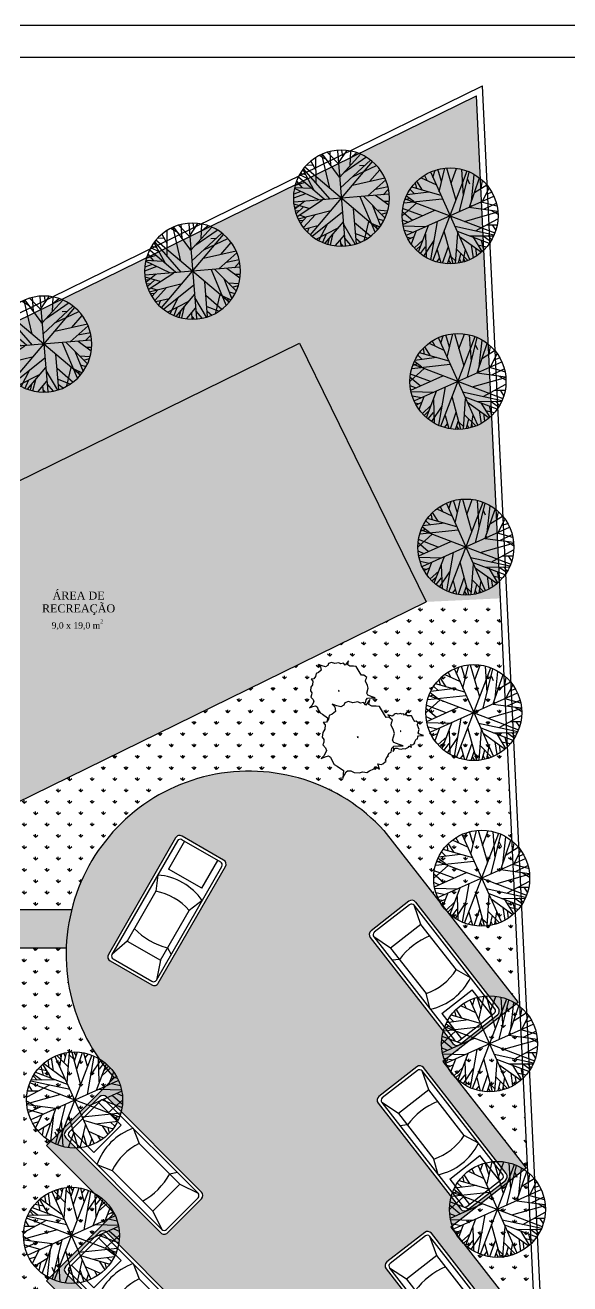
# Model space of a CAD drawing. Header units: millimetres. Extents: x 5728 to 12128, y -948 to 8052.
# Drawn here: x 8240 to 9943, y 4120 to 8052 of the extents above; entities that cross this region are included whole.
import ezdxf
from ezdxf.enums import TextEntityAlignment as Align

# ---------------------------------------------------------------- set-up
doc = ezdxf.new("R2010")
doc.units = ezdxf.units.MM
doc.header["$MEASUREMENT"] = 0
for name, color, linetype in [('002 - 0.150', 2, 'Continuous'), ('003 - 0.250 Color', 3, 'Continuous'), ('005 - 0.350 Color', 5, 'Continuous'), ('007 - 0.200', 7, 'Continuous'), ('007 - 1.000', 210, 'Continuous'), ('030 - 0.500 Color', 30, 'Continuous'), ('052 - 0.250 Color', 52, 'Continuous'), ('084 - 0.250 Color', 84, 'Continuous'), ('252 - 0.150 Color', 252, 'Continuous')]:
    doc.layers.add(name, color=color, linetype=linetype)
doc.styles.add('style4', font='romantic.ttf')
pattern_1 = [(0, (0, 0), (15.36, 15.36), [30, -0.72]), (0, (-15.36, 0.72), (15.36, 15.36), [30, -0.72]), (90, (0, 0), (-15.36, 15.36), [-16.08, 14.64]), (90, (-0.72, 0), (-15.36, 15.36), [-16.08, 14.64])]

# ---------------------------------------------------------------- blocks, each defined once
blk = doc.blocks.new('Carro')
at = {"layer": '052 - 0.250 Color'}
for p, q in [((7967.7, 5100.5), (7861.7, 4994.4)), ((7971.3, 5089.9), (7872.3, 4990.9)), ((8034.9, 5012.1), (7964.2, 5082.8)), ((8275.3, 4800), (7985.4, 5089.9)), ((8285.9, 4803.5), (7988.9, 5100.5)), ((7879.3, 4998), (7950, 4927.2)), ((8034.9, 5012.1), (7950, 4927.2)), ((8072.5, 5002.8), (8091.5, 4955.5)), ((7861.7, 4973.2), (8158.6, 4676.2)), ((7872.3, 4976.7), (8162.2, 4686.8)), ((8218.7, 4828.2), (8091.5, 4955.5)), ((7959.4, 4889.6), (8006.6, 4870.7)), ((8006.6, 4870.7), (8133.9, 4743.4)), ((8186.9, 4860.1), (8209.8, 4865.5)), ((8133.9, 4743.4), (8218.7, 4828.2)), ((8218.7, 4828.2), (8275.3, 4800)), ((8176.3, 4686.8), (8275.3, 4785.8)), ((8179.9, 4676.2), (8285.9, 4782.3)), ((8133.9, 4743.4), (8162.2, 4686.8))]:
    blk.add_line(p, q, dxfattribs=at)
for centre, radius, start, end in [((7978.3, 5089.9), 15, 45, 135), ((7978.3, 5082.8), 10, 45, 135), ((7872.3, 4983.8), 15, 135, 225), ((8133.9, 4828.2), 185, 109.3779, 160.622), ((7879.3, 4983.8), 10, 135, 225), ((8172.8, 4789.4), 185, 116.0753, 153.9246), ((7988.2, 4973.9), 229, 299.8107, 330.1892), ((8268.2, 4792.9), 10, 315, 45), ((8275.3, 4792.9), 15, 315, 45), ((8169.3, 4693.9), 10, 225, 315), ((8169.3, 4686.8), 15, 225, 315)]:
    blk.add_arc(centre, radius, start, end, dxfattribs=at)
blk = doc.blocks.new('Árvore Est')
at = {"layer": '084 - 0.250 Color'}
for p, q in [((7714.2, -1570), (7712.1, -1641)), ((7718.1, -1569.6), (7762.9, -1669.5)), ((7725.2, -1584.4), (7732, -1567.7)), ((7731.4, -1598.9), (7758.1, -1567.4)), ((7745.2, -1630.7), (7768.5, -1568.3)), ((7745.8, -1567.5), (7785.5, -1611.6)), ((7786.2, -1572.7), (7799, -1692.3)), ((7639.3, -1610.8), (7652.7, -1625)), ((7645.6, -1605.4), (7670.2, -1632.3)), ((7658.2, -1595.7), (7698.1, -1610.9)), ((7672.5, -1586.7), (7680.2, -1603.5)), ((7675.4, -1592.6), (7677.6, -1583.2)), ((7806.1, -1852.3), (7684.8, -1581.3)), ((7798.9, -1576.7), (7692, -1856.9)), ((7700.9, -1573.9), (7694.8, -1602.4)), ((7789.9, -1603.7), (7807.2, -1580.7)), ((7800.1, -1590.6), (7795.4, -1575.6)), ((7808.8, -1688.8), (7835, -1596.7)), ((7819.8, -1650.1), (7811.3, -1582.2)), ((7814.3, -1605.1), (7827.5, -1591.5)), ((7830.8, -1612.6), (7848.8, -1608.6)), ((7688.5, -1639.9), (7615.5, -1642.2)), ((7619.8, -1634.8), (7668.2, -1667.1)), ((7628.1, -1624.1), (7648.7, -1640.4)), ((7633.2, -1618.2), (7715.4, -1649.5)), ((7825.8, -1630.6), (7853.3, -1612.8)), ((7864.7, -1626.2), (7843.3, -1672.4)), ((7856, -1645.2), (7872.2, -1636.3)), ((7639.5, -1676.8), (7598.6, -1687.7)), ((7601.6, -1675), (7612.7, -1684)), ((7605.3, -1663.3), (7885.6, -1770.3)), ((7608.4, -1657), (7728.1, -1677.9)), ((7881, -1656.1), (7609.9, -1777.5)), ((7820.8, -1683.1), (7894.4, -1700.3)), ((7852.5, -1690.4), (7890.9, -1678.5)), ((7865.2, -1663.2), (7887.8, -1670.6)), ((7595.7, -1708.9), (7623.6, -1718.4)), ((7595.8, -1725.9), (7698.1, -1698.5)), ((7606.2, -1712.3), (7596.2, -1718.8)), ((7597.8, -1693.5), (7649.8, -1711.5)), ((7617.9, -1719.8), (7604.7, -1733.5)), ((7895, -1706), (7794.6, -1734.7)), ((7847.4, -1719.8), (7893.6, -1736.9)), ((7596.7, -1733.5), (7691.5, -1740.7)), ((7628.6, -1749.9), (7598, -1742.4)), ((7609.9, -1745.8), (7599.9, -1751)), ((7640.8, -1763.6), (7601.4, -1757)), ((7612.5, -1758.8), (7603.1, -1762.5)), ((7641.4, -1737.3), (7606.4, -1772.2)), ((7680.9, -1746.3), (7631.7, -1814.5)), ((7697.4, -1738.7), (7659.8, -1838.5)), ((7712.9, -1731.3), (7686.4, -1854.1)), ((7728.3, -1761.4), (7757.8, -1865.6)), ((7759, -1746.5), (7882.2, -1776.6)), ((7808.1, -1758.6), (7890.7, -1753.2)), ((7654.1, -1783.1), (7614.1, -1789)), ((7644.9, -1796), (7621, -1799.5)), ((7678.9, -1788.4), (7633.6, -1815.8)), ((7654.6, -1803.9), (7648.9, -1830.1)), ((7682.5, -1778.9), (7683.3, -1852.3)), ((7698.6, -1795.9), (7736.5, -1865.9)), ((7772.3, -1776.9), (7760.3, -1865.3)), ((7770.8, -1778), (7778.2, -1784.5)), ((7772.7, -1777.1), (7864, -1808.3)), ((7790.6, -1783.3), (7874.3, -1792.3)), ((7818.4, -1793.3), (7842, -1831.3)), ((7844.6, -1778.4), (7859.3, -1772)), ((7669.1, -1814.2), (7638.6, -1821.3)), ((7683.2, -1820.3), (7666.4, -1843.4)), ((7683.6, -1834.3), (7671.1, -1845.8)), ((7717.8, -1831), (7717.8, -1863)), ((7763.4, -1843.6), (7750.2, -1865.7)), ((7766.3, -1822.4), (7784.8, -1861.4)), ((7789.6, -1814.3), (7776.4, -1862.5)), ((7791.1, -1817.9), (7831.6, -1838.8)), ((7813.3, -1830), (7819.2, -1846.8)), ((7831.2, -1813.9), (7855.5, -1818.3)), ((7717.7, -1848.5), (7701.4, -1859.2))]:
    blk.add_line(p, q, dxfattribs=at)
blk.add_circle((7745.4, -1716.8), 150, dxfattribs=at)

msp = doc.modelspace()

# ---------------------------------------------------------------- hatches: boundary and pattern name
at = {"layer": '003 - 0.250 Color', "ltscale": 2.5}
h = msp.add_hatch(dxfattribs=at)
h.set_pattern_fill('GRASS', color=256, scale=50, style=0)
h.paths.add_polyline_path([(9651.52, 7831.2), (7193.98, 6626.81), (7392.01, 6222.73), (9098.14, 7058.86), (9494.21, 6250.7), (9726.36, 6261.77)])
h = msp.add_hatch(dxfattribs=at)
h.set_pattern_fill('GRASS', color=256, scale=25, style=0)
h.paths.add_polyline_path([(7392.01, 6222.73), (7788.08, 5414.56), (9494.21, 6250.7), (9098.14, 7058.86)])
h.paths.add_polyline_path([(8471.78, 6180.34), (8487.27, 6180.34), (8487.27, 6199.09), (8471.78, 6199.09)], flags=24)
h.paths.add_polyline_path([(8318.63, 6156.93), (8479.52, 6156.93), (8479.52, 6193.32), (8318.63, 6193.32)], flags=24)
h.paths.add_polyline_path([(8319.61, 6249.68), (8495.31, 6249.68), (8495.31, 6299.16), (8319.61, 6299.16)], flags=24)
h.paths.add_polyline_path([(8285.62, 6200.11), (8529.31, 6200.11), (8529.31, 6259.3), (8285.62, 6259.3)], flags=24)
h = msp.add_hatch(dxfattribs=at)
h.set_pattern_fill('GRASS', color=256, scale=50, style=0)
h.paths.add_polyline_path([(9511.24, 5832.23, -0.1269099), (9492.52, 5904.79, -0.3766291), (9623.08, 6053.53), (9722.72, 6250.7), (9494.21, 6250.7), (7788.08, 5414.56), (7788.08, 5289.88), (8385.97, 5289.88, -0.5969058), (9361.74, 5536.39)])
h.paths.add_polyline_path([(9129.48, 5919.48), (9136.62, 5926.96), (9142.4, 5938.89), (9140.21, 5946), (9133.23, 5953.38), (9135.84, 5960.23), (9136.33, 5966.33), (9132.02, 5972.68), (9133.27, 5983.98), (9138.81, 5992.08), (9139.26, 6002.89), (9134.15, 6008.77), (9142.67, 6010.23), (9147.41, 6017.84), (9149.48, 6026.47), (9156.92, 6029.92), (9165.13, 6036.99), (9163.18, 6047.94), (9156.74, 6055.11), (9168.5, 6050.62), (9178.64, 6048.32), (9186.34, 6052.45), (9188.43, 6057.93), (9197.74, 6061.45), (9208.15, 6058.26), (9220.67, 6060.55), (9227.35, 6057.22), (9235.34, 6058.88), (9240.98, 6052.8), (9251.27, 6066.93), (9248.7, 6053.78), (9255.66, 6049.55), (9266.86, 6050), (9275.12, 6049.19), (9287.28, 6028.07), (9292.12, 6021.51), (9298.51, 6022.21), (9307.9, 6014.71), (9304.75, 6008.06), (9304.52, 6002.65), (9309.95, 5989.58), (9312.94, 5981.38), (9308, 5965.21), (9311.24, 5959.26), (9324.6, 5954.16), (9334.49, 5951.17), (9322.23, 5951.14), (9310.77, 5950.01), (9306.28, 5944.66), (9304.48, 5935.14), (9300.77, 5933.26), (9305.17, 5928.53), (9318.03, 5946.19), (9314.82, 5929.75), (9323.53, 5924.47), (9337.51, 5925.02), (9347.85, 5924.02), (9363.04, 5897.62), (9369.1, 5889.41), (9378.47, 5890.45), (9377.87, 5893.85), (9373.84, 5898.34), (9381.19, 5895.53), (9387.53, 5894.09), (9392.34, 5896.67), (9393.65, 5900.1), (9399.46, 5902.3), (9405.97, 5900.3), (9413.79, 5901.74), (9417.97, 5899.65), (9422.96, 5900.69), (9426.49, 5896.89), (9432.92, 5905.72), (9431.31, 5897.5), (9435.67, 5894.86), (9442.66, 5895.14), (9447.83, 5894.64), (9455.42, 5881.43), (9458.45, 5877.33), (9462.45, 5877.77), (9468.31, 5873.08), (9466.34, 5868.93), (9466.2, 5865.55), (9469.59, 5857.38), (9471.46, 5852.25), (9468.37, 5842.14), (9470.4, 5838.43), (9478.75, 5835.24), (9484.93, 5833.37), (9477.27, 5833.35), (9470.11, 5832.65), (9467.3, 5829.31), (9466.18, 5823.35), (9462.86, 5821.68), (9457.44, 5811.48), (9458.29, 5808.7), (9456.63, 5808.35), (9453.15, 5805.26), (9450.66, 5803.76), (9445.32, 5804.81), (9448.05, 5796.9), (9442.52, 5800.48), (9440.53, 5800.26), (9438.88, 5796.96), (9432.08, 5794.17), (9427.93, 5791.33), (9421.92, 5792.64), (9416.27, 5790.87), (9408.1, 5791.53), (9403.26, 5793.88), (9397.93, 5793.95), (9395.94, 5792.74), (9390.68, 5782.97), (9391.59, 5794.4), (9389.16, 5796.17), (9386.79, 5793.35), (9384.55, 5781.45), (9377.91, 5778.1), (9367.06, 5757.7), (9368.77, 5752.14), (9365.45, 5751.45), (9358.49, 5745.27), (9353.52, 5742.26), (9342.84, 5744.37), (9348.29, 5728.55), (9337.24, 5735.71), (9333.25, 5735.27), (9329.96, 5728.67), (9316.34, 5723.07), (9308.06, 5717.41), (9296.04, 5720.03), (9284.74, 5716.49), (9268.4, 5717.81), (9258.71, 5722.49), (9248.05, 5722.64), (9244.06, 5720.23), (9233.55, 5700.69), (9235.38, 5723.54), (9215.61, 5737.95), (9206.58, 5742.38), (9199.5, 5753.92), (9194.75, 5765.54), (9188.73, 5769.81), (9177.75, 5767.12), (9165.79, 5761.87), (9174.72, 5771.22), (9181.94, 5786.13), (9179.21, 5795.03), (9170.48, 5804.25), (9173.75, 5812.81), (9174.36, 5820.43), (9168.97, 5828.38), (9170.53, 5842.5), (9177.45, 5852.62), (9178.02, 5866.14), (9171.64, 5873.49), (9182.28, 5875.31), (9184.33, 5878.59), (9185.15, 5888.82), (9169.34, 5900.34), (9162.11, 5903.89), (9156.45, 5913.11), (9152.65, 5922.41), (9147.83, 5925.83), (9139.04, 5923.68)], flags=16)
h.paths.add_polyline_path([(9218.92, 5972.5), (9221.3, 5973.95), (9222.12, 5971.28)], flags=0)
h.paths.add_polyline_path([(9277.59, 5828.15), (9280.57, 5829.96), (9281.6, 5826.62)], flags=0)
h.paths.add_polyline_path([(9412.7, 5846.7), (9414.19, 5847.61), (9414.7, 5845.94)], flags=0)
h.paths.add_polyline_path([(9584.27, 5976.74), (9575.84, 5979.14), (9507.73, 5970.61, 0.0069396), (9505.96, 5966.85), (9529.86, 5948.92), (9572.51, 5953.47)], flags=17)
h.paths.add_polyline_path([(9551.69, 6024.16, 0.029135), (9538.43, 6012.79), (9556.74, 5984.57), (9584.27, 5976.74), (9597.51, 6002.94)], flags=16)
h.paths.add_polyline_path([(9563.21, 5935.06), (9537.44, 5944.89), (9511.35, 5921.42), (9549.17, 5907.28)], flags=17)
h.paths.add_polyline_path([(9511.35, 5921.42), (9500.21, 5911.41), (9524.76, 5890.66), (9545.47, 5899.96), (9549.17, 5907.28)], flags=17)
h = msp.add_hatch(dxfattribs=at)
h.set_pattern_fill('GRASS', color=256, scale=50, style=0)
h.paths.add_polyline_path([(9726.88, 6250.7), (9722.72, 6250.7), (9361.74, 5536.39), (9781.58, 4998.71), (9765.89, 4986.45), (9787.07, 4988.55)])
h = msp.add_hatch(dxfattribs=at)
h.set_pattern_fill('GRASS', color=256, scale=50, style=0)
h.paths.add_polyline_path([(8368.95, 5169.88), (7820.73, 5169.88, 0.4142136), (7770.73, 5119.88), (7770.73, 5086.08, 0.4142136), (7820.73, 5036.08), (8051.1, 5036.08, -0.1006815), (8070.63, 5032.1, -0.2947498), (8235.73, 4761.08), (8235.73, 4461.08, -0.2947498), (8070.63, 4190.05, -0.1006815), (8051.1, 4186.08), (8051.1, 4052.28), (8384.85, 4052.28), (8307.53, 4129.62), (8518.89, 4340.98), (8307.53, 4552.39), (8518.89, 4763.74, -0.1966347)])
h = msp.add_hatch(dxfattribs=at)
h.set_pattern_fill('GRASS', color=256, scale=2, style=0)
h.set_pattern_definition([(90, (0, 0), (-35.921, 35.921), [9.525, -62.317]), (45, (0, 0), (-35.92102, 35.92102), [9.525, -41.275]), (135, (0, 0), (-35.92102, -35.92102), [9.525, -41.275])])
h.paths.add_polyline_path([(9786.58, 4998.71), (9781.58, 4998.71), (9545.96, 4814.77), (9806.24, 4481.43), (9570.63, 4297.49), (9711.71, 4116.81), (9829.33, 4102.35)])
at = {"layer": '252 - 0.150 Color', "ltscale": 2.5}
h = msp.add_hatch(dxfattribs=at)
h.set_pattern_fill('AR-B816C', color=256, scale=0.075591, style=0)
h.set_pattern_definition(pattern_1)
h.paths.add_polyline_path([(8934.25, 5721.74, 0.570851), (8442.66, 4868.65), (8571.16, 5091.65), (8506.18, 5129.1, -0.4142136), (8500.67, 5149.59), (8710.37, 5513.49, -0.4142136), (8730.86, 5519), (8795.84, 5481.55)])
h.paths.add_polyline_path([(9033.57, 5714.11, 0.0436458), (8934.25, 5721.74), (8795.84, 5481.55), (8860.82, 5444.11, -0.4142136), (8866.33, 5423.62), (8656.63, 5059.71, -0.4142136), (8636.15, 5054.21), (8571.16, 5091.65), (8442.66, 4868.65), (9018.97, 5247.15), (9405.4, 4752.08), (9464.52, 4798.23, -0.4142136), (9485.57, 4795.63), (9744.02, 4464.57, -0.4142136), (9741.43, 4443.52), (9682.28, 4397.34), (9688.44, 4389.46), (9806.24, 4481.43), (9545.96, 4814.77), (9663.77, 4906.74), (9657.62, 4914.62), (9598.53, 4868.49, -0.4142136), (9577.47, 4871.08), (9319.02, 5202.14, -0.4142136), (9321.61, 5223.2), (9380.73, 5269.35)])
h.paths.add_polyline_path([(9361.74, 5536.39, 0.1677885), (9033.57, 5714.11), (9380.73, 5269.35), (9439.85, 5315.5, -0.4142136), (9460.9, 5312.91), (9719.36, 4981.85, -0.4142136), (9716.76, 4960.79), (9657.62, 4914.62), (9663.77, 4906.74), (9781.58, 4998.71)], flags=17)
h.paths.add_polyline_path([(9018.97, 5247.15), (8442.66, 4868.65, 0.0568906), (8518.89, 4763.74), (9043.63, 4729.87), (9430.06, 4234.8), (9489.18, 4280.95, -0.4142136), (9510.24, 4278.36), (9768.69, 3947.29, -0.4142136), (9766.09, 3926.24), (9706.95, 3880.07), (9713.1, 3872.19), (9830.91, 3964.15), (9570.63, 4297.49), (9688.44, 4389.46), (9682.28, 4397.34), (9623.19, 4351.21, -0.4142136), (9602.14, 4353.81), (9343.69, 4684.87, -0.4142136), (9346.28, 4705.92), (9405.4, 4752.08)])
h = msp.add_hatch(dxfattribs=at)
h.set_pattern_fill('AR-B816C', color=256, scale=1.92, angle=90, style=0)
h.paths.add_polyline_path([(8385.97, 5289.88), (7113.23, 5289.88), (7113.23, 5169.88), (8368.95, 5169.88, -0.0531493)])
h = msp.add_hatch(dxfattribs=at)
h.set_pattern_fill('AR-B816C', color=256, scale=0.075591, style=0)
h.set_pattern_definition(pattern_1)
h.paths.add_polyline_path([(9368.35, 4167.59, -0.4142136), (9370.94, 4188.65), (9430.06, 4234.8), (9043.63, 4729.87), (9068.3, 4212.6), (9454.73, 3717.52), (9513.85, 3763.68, -0.4142136), (9534.9, 3761.08), (9793.35, 3430.02, -0.4142136), (9790.76, 3408.97), (9731.61, 3362.79), (9737.77, 3354.91), (9855.58, 3446.88), (9595.29, 3780.22), (9713.1, 3872.19), (9706.95, 3880.07), (9647.86, 3833.94, -0.4142136), (9626.8, 3836.53)])
h.paths.add_polyline_path([(8698.38, 4292.7), (8685.42, 4279.73, -0.4142136), (8664.2, 4279.73), (8367.22, 4576.72, -0.4142136), (8367.22, 4597.93), (8419.4, 4650.12), (8413.2, 4658.06), (8307.53, 4552.39), (8518.89, 4340.98), (8413.21, 4235.29), (8419.41, 4227.35), (8473.29, 4281.23, -0.4142136), (8494.5, 4281.23), (8791.49, 3984.25, -0.4142136), (8791.49, 3963.03), (8698.39, 3869.94), (8754.92, 3797.51), (9092.97, 3695.32), (9082.67, 3800.37)])
h.paths.add_polyline_path([(9068.3, 4212.6), (9043.63, 4729.87), (8518.89, 4763.74), (8413.2, 4658.06), (8419.4, 4650.12), (8473.28, 4704, -0.4142136), (8494.5, 4704), (8791.48, 4407.01, -0.4142136), (8791.48, 4385.8), (8698.38, 4292.7), (9082.67, 3800.37)])
h = msp.add_hatch(dxfattribs=at)
h.set_pattern_fill('AR-B816C', color=256, scale=0.075591, style=0)
h.set_pattern_definition(pattern_1)
h.paths.add_polyline_path([(9393.02, 3650.32, -0.4142136), (9395.61, 3671.37), (9454.73, 3717.52), (9068.3, 4212.6), (9082.67, 3800.37), (9092.97, 3695.32), (9479.39, 3200.25), (9538.51, 3246.4, -0.4142136), (9559.57, 3243.81), (9818.02, 2912.74, -0.4142136), (9815.42, 2891.69), (9756.28, 2845.52), (9762.43, 2837.63), (9880.24, 2929.6), (9619.96, 3262.94), (9737.77, 3354.91), (9731.61, 3362.79), (9672.52, 3316.66, -0.4142136), (9651.47, 3319.25)])
h.paths.add_polyline_path([(8367.22, 4153.95, -0.4142136), (8367.22, 4175.17), (8419.41, 4227.35), (8413.21, 4235.29), (8307.53, 4129.62), (8589.6, 3847.49), (8754.92, 3797.51), (8698.39, 3869.94), (8685.42, 3856.97, -0.4142136), (8664.21, 3856.97)])

# ---------------------------------------------------------------- linework, layer by layer
at = {"layer": '002 - 0.150'}
msp.add_line((5878.23, 8052.28), (12128.23, 8052.28), dxfattribs=at)
at = {"layer": '007 - 1.000', "ltscale": 2.5}
for p, q in [((6078.23, 6102.28), (9670.05, 7862.55)), ((6098.23, 6089.81), (9651.52, 7831.2)), ((10057.26, -677.72), (9651.52, 7831.2)), ((10078.23, -697.72), (9670.05, 7862.55))]:
    msp.add_line(p, q, dxfattribs=at)
at = {"layer": '007 - 1.000'}
msp.add_lwpolyline([(5978.23, 7952.28), (12028.23, 7952.28), (12028.23, -847.72), (5978.23, -847.72)], close=True, dxfattribs=at)
at = {"layer": '030 - 0.500 Color', "ltscale": 2.5}
for p, q in [((7392.01, 6222.73), (9098.14, 7058.86)), ((9098.14, 7058.86), (9494.21, 6250.7)), ((7788.08, 5414.56), (9494.21, 6250.7)), ((9361.74, 5536.39), (9781.58, 4998.71)), ((7113.23, 5289.88), (8385.97, 5289.88)), ((7820.73, 5169.88), (8368.95, 5169.88)), ((9781.58, 4998.71), (9545.96, 4814.77)), ((9545.96, 4814.77), (9806.24, 4481.43)), ((8518.89, 4763.74), (8307.52, 4552.38)), ((8518.89, 4340.98), (8307.53, 4552.39)), ((9806.24, 4481.43), (9570.63, 4297.49)), ((8518.89, 4340.98), (8307.52, 4129.61)), ((9570.63, 4297.49), (9830.91, 3964.15)), ((8589.6, 3847.49), (8307.53, 4129.62))]:
    msp.add_line(p, q, dxfattribs=at)
msp.add_arc((8940.31, 5150.06), 571.7, 42.51177, 222.51177, dxfattribs=at)
at = {"layer": '084 - 0.250 Color'}
for points in [[(9300.1, 5932.92), (9304.48, 5935.14), (9306.28, 5944.66), (9310.77, 5950.01), (9322.23, 5951.14), (9334.49, 5951.17), (9324.6, 5954.16), (9311.24, 5959.26), (9308, 5965.21), (9312.94, 5981.38), (9309.95, 5989.58), (9304.52, 6002.65), (9304.75, 6008.06), (9307.9, 6014.71), (9298.51, 6022.21), (9292.12, 6021.51), (9287.28, 6028.07), (9275.12, 6049.19), (9266.86, 6050), (9255.66, 6049.55), (9248.7, 6053.78), (9251.27, 6066.93), (9240.98, 6052.8), (9235.34, 6058.88), (9227.35, 6057.22), (9220.67, 6060.55), (9208.15, 6058.26), (9197.74, 6061.45), (9188.43, 6057.93), (9186.34, 6052.45), (9178.64, 6048.32), (9168.5, 6050.62), (9156.74, 6055.11), (9163.18, 6047.94), (9165.13, 6036.99), (9156.92, 6029.92), (9149.48, 6026.47), (9147.41, 6017.84), (9142.67, 6010.23), (9134.15, 6008.77), (9139.26, 6002.89), (9138.81, 5992.08), (9133.27, 5983.98), (9132.02, 5972.68), (9136.33, 5966.33), (9135.84, 5960.23), (9133.23, 5953.38), (9140.21, 5946), (9142.4, 5938.89), (9136.62, 5926.96), (9129.48, 5919.48), (9139.04, 5923.68), (9147.83, 5925.83), (9152.65, 5922.41), (9156.45, 5913.11), (9162.11, 5903.89), (9169.34, 5900.34), (9185.15, 5888.82), (9184.28, 5877.95)], [(9389.26, 5796.1), (9391.59, 5794.4), (9390.68, 5782.97), (9395.94, 5792.74), (9397.93, 5793.95), (9403.26, 5793.88), (9408.1, 5791.53), (9416.27, 5790.87), (9421.92, 5792.64), (9427.93, 5791.33), (9432.08, 5794.17), (9438.88, 5796.96), (9440.53, 5800.26), (9442.52, 5800.48), (9448.05, 5796.9), (9445.32, 5804.81), (9450.66, 5803.76), (9453.15, 5805.26), (9456.63, 5808.35), (9458.29, 5808.7), (9457.44, 5811.48), (9462.86, 5821.68), (9466.18, 5823.35), (9467.3, 5829.31), (9470.11, 5832.65), (9477.27, 5833.35), (9484.93, 5833.37), (9478.75, 5835.24), (9470.4, 5838.43), (9468.37, 5842.14), (9471.46, 5852.25), (9469.59, 5857.38), (9466.2, 5865.55), (9466.34, 5868.93), (9468.31, 5873.08), (9462.45, 5877.77), (9458.45, 5877.33), (9455.42, 5881.43), (9447.83, 5894.64), (9442.66, 5895.14), (9435.67, 5894.86), (9431.31, 5897.5), (9432.92, 5905.72), (9426.49, 5896.89), (9422.96, 5900.69), (9417.97, 5899.65), (9413.79, 5901.74), (9405.97, 5900.3), (9399.46, 5902.3), (9393.65, 5900.1), (9392.34, 5896.67), (9387.53, 5894.09), (9381.19, 5895.53), (9373.84, 5898.34), (9377.87, 5893.85), (9378.79, 5888.64)]]:
    msp.add_lwpolyline(points, dxfattribs=at)
for points in [[(9318.03, 5946.19), (9305.17, 5928.53), (9298.12, 5936.13), (9288.14, 5934.05), (9279.78, 5938.22), (9264.14, 5935.35), (9251.11, 5939.34), (9239.49, 5934.94), (9236.87, 5928.09), (9227.25, 5922.93), (9214.57, 5925.8), (9199.86, 5931.41), (9207.92, 5922.45), (9210.36, 5908.76), (9200.1, 5899.92), (9190.8, 5895.62), (9188.21, 5884.83), (9182.28, 5875.31), (9171.64, 5873.49), (9178.02, 5866.14), (9177.45, 5852.62), (9170.53, 5842.5), (9168.97, 5828.38), (9174.36, 5820.43), (9173.75, 5812.81), (9170.48, 5804.25), (9179.21, 5795.03), (9181.94, 5786.13), (9174.72, 5771.22), (9165.79, 5761.87), (9177.75, 5767.12), (9188.73, 5769.81), (9194.75, 5765.54), (9199.5, 5753.92), (9206.58, 5742.38), (9215.61, 5737.95), (9235.38, 5723.54), (9233.55, 5700.69), (9244.06, 5720.23), (9248.05, 5722.64), (9258.71, 5722.49), (9268.4, 5717.81), (9284.74, 5716.49), (9296.04, 5720.03), (9308.06, 5717.41), (9316.34, 5723.07), (9329.96, 5728.67), (9333.25, 5735.27), (9337.24, 5735.71), (9348.29, 5728.55), (9342.84, 5744.37), (9353.52, 5742.26), (9358.49, 5745.27), (9365.45, 5751.45), (9368.77, 5752.14), (9367.06, 5757.7), (9377.91, 5778.1), (9384.55, 5781.45), (9386.79, 5793.35), (9392.41, 5800.04), (9406.73, 5801.45), (9422.05, 5801.49), (9409.7, 5805.22), (9392.99, 5811.6), (9388.94, 5819.03), (9395.12, 5839.25), (9391.38, 5849.51), (9384.59, 5865.84), (9384.88, 5872.6), (9388.81, 5880.91), (9377.08, 5890.29), (9369.1, 5889.41), (9363.04, 5897.62), (9347.85, 5924.02), (9337.51, 5925.02), (9323.53, 5924.47), (9314.82, 5929.75)], [(9221.3, 5973.95), (9218.92, 5972.5), (9222.12, 5971.28)], [(9280.57, 5829.96), (9277.59, 5828.15), (9281.6, 5826.62)], [(9414.19, 5847.61), (9412.7, 5846.7), (9414.7, 5845.94)]]:
    msp.add_lwpolyline(points, close=True, dxfattribs=at)

# ---------------------------------------------------------------- block references
at = {"layer": '005 - 0.350 Color'}
for p, rotation in [((1866.64, 11814.43), 285.047614676121), ((18130.02, 8956.67), 172.9781), ((18154.68, 8439.39), 172.9781), ((18179.35, 7922.12), 172.9781)]:
    msp.add_blockref('Carro', p, dxfattribs=dict(at, rotation=rotation))
for p in [(505.56, -396.48), (505.56, -819.25)]:
    msp.add_blockref('Carro', p, dxfattribs=at)
at = {"layer": '084 - 0.250 Color', "xscale": -1, "rotation": 208.8385000000004}
for p in [(3271.96, 2271.97), (2806.93, 2044.07), (2341.91, 1816.17)]:
    msp.add_blockref('Árvore Est', p, dxfattribs=at)
at = {"layer": '084 - 0.250 Color'}
for p, rotation in [((7851.72, -288.81), 90), ((7876.39, -806.09), 90), ((7901.05, -1323.36), 90), ((7925.72, -1840.64), 90), ((7950.38, -2357.91), 90), ((7975.05, -2875.19), 90), ((10111.93, 12439.99), 270), ((7999.72, -3392.46), 90), ((10101.93, 12017.22), 270)]:
    msp.add_blockref('Árvore Est', p, dxfattribs=dict(at, rotation=rotation))

# ---------------------------------------------------------------- texts
at = {"layer": '007 - 0.200', "ltscale": 2.5, "style": 'style4'}
for s, height, p in [('ÁREA DE', 25, (8407.46, 6282.92)), ('RECREAÇÃO', 25, (8407.46, 6242.92)), ('9,0 x 19,0 m', 20, (8399.08, 6187.23)), ('2', 12.5, (8479.53, 6195.96))]:
    msp.add_text(s, height=height, dxfattribs=at).set_placement(p, align=Align.TOP_CENTER)

doc.saveas('drawing.dxf')
